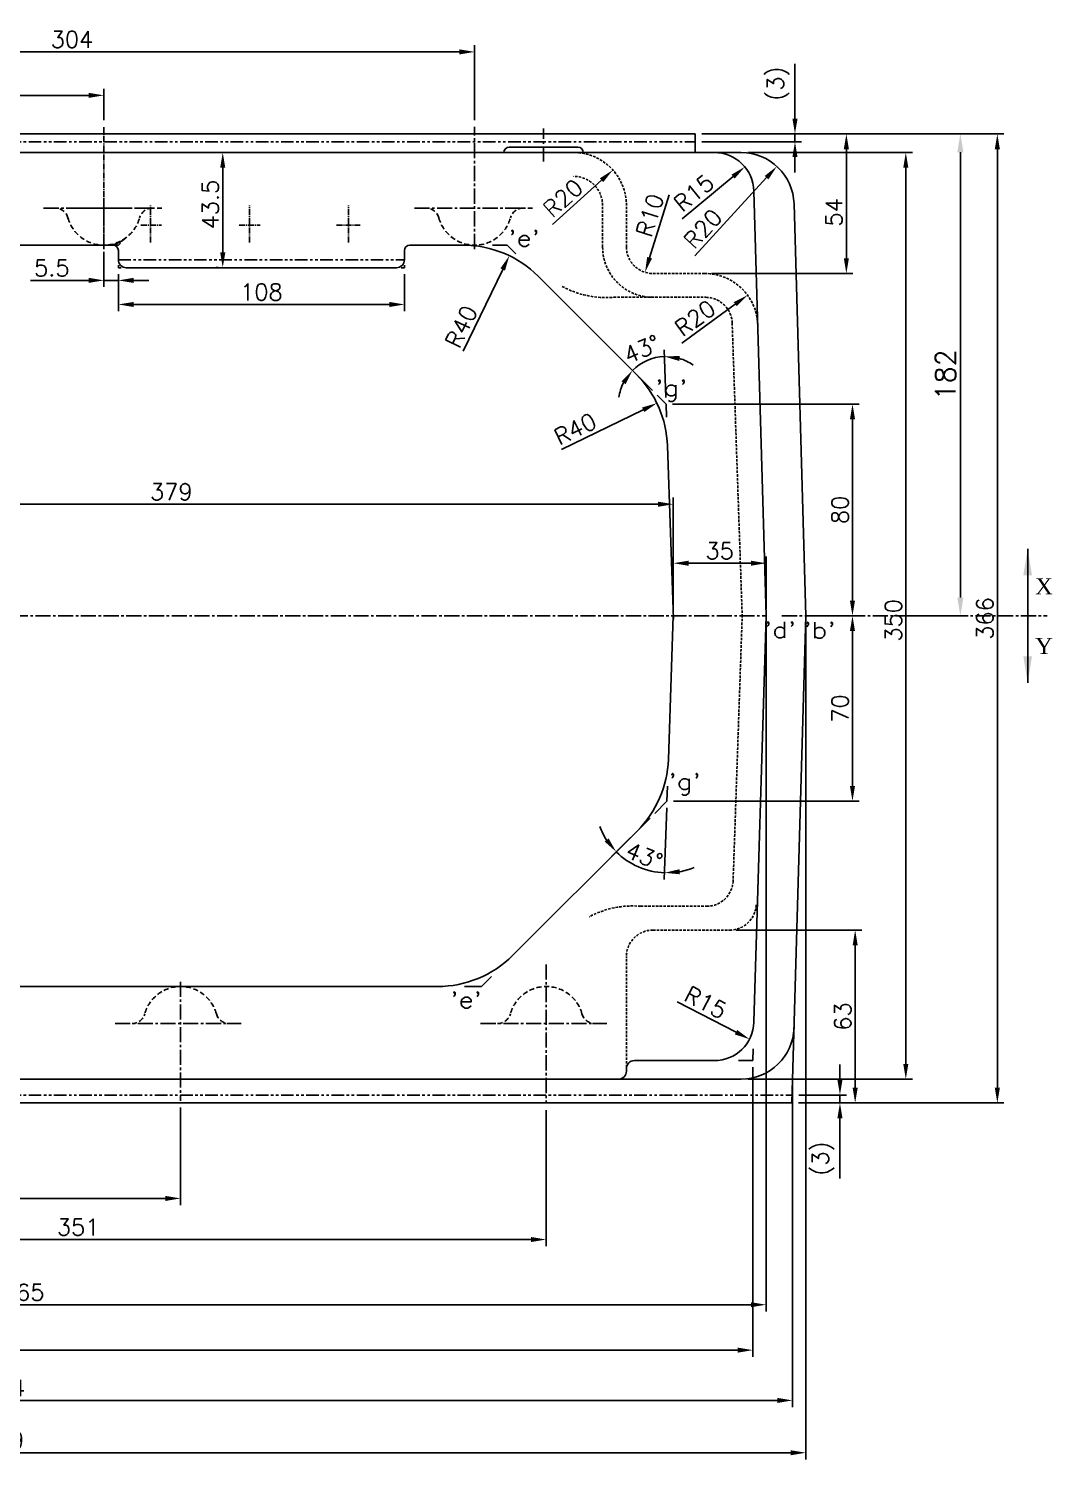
# Model space of a CAD drawing. Header units: millimetres. Extents: x -4466 to 20635, y -2270 to 9154.
# Drawn here: x 19413 to 19799, y 8228 to 8768 of the extents above; entities that cross this region are included whole.
import ezdxf

# ---------------------------------------------------------------- set-up
doc = ezdxf.new("R2010")
doc.units = ezdxf.units.MM
doc.header["$LTSCALE"] = 0.3
doc.header["$PDSIZE"] = -50
for name, pattern in [('CENTER2', [28.575, 19.05, -3.175, 3.175, -3.175]), ('HIDDEN', [9.525, 6.35, -3.175]), ('HIDDEN2', [4.7625, 3.175, -1.5875]), ('PHANTOM2', [31.75, 15.875, -3.175, 3.175, -3.175, 3.175, -3.175])]:
    doc.linetypes.add(name, pattern=pattern)
doc.layers.add('AM_5', color=3, linetype='Continuous', lineweight=25)
for name, color, linetype in [('center', 1, 'CENTER2'), ('CHAIN ...', 8, 'PHANTOM2'), ('h', 4, 'HIDDEN'), ('hidden', 4, 'HIDDEN2'), ('ht', 6, 'Continuous')]:
    doc.layers.add(name, color=color, linetype=linetype)
doc.styles.add('ROMANTIC', font='romantic.ttf')
doc.styles.add('rs', font='romans.shx')
doc.styles.get("Standard").update_dxf_attribs({"font": 'romans.shx'})
doc.dimstyles.new('ISO-25', dxfattribs={"dimscale": 2.5, "dimtxt": 2.5, "dimasz": 2.5, "dimexe": 0.7, "dimexo": 0.625, "dimtad": 1, "dimdec": 3, "dimlfac": -1, "dimzin": 9, "dimdsep": 46, "dimtxsty": 'Standard', "dimcen": 2.5, "dimclrd": 1, "dimclre": 1, "dimclrt": 7, "dimazin": 0, "dimtfac": 0.65, "dimtdec": 3, "dimtmove": 0, "dimatfit": 3, "dimfxl": 0.7, "dimtolj": 1, "dimarcsym": 0})
doc.dimstyles.new('sarab', dxfattribs={"dimscale": 3, "dimtxt": 2.5, "dimasz": 2.3, "dimexe": 1, "dimexo": 1, "dimtad": 1, "dimdec": 3, "dimdsep": 46, "dimtxsty": 'rs', "dimcen": 0, "dimclrd": 1, "dimclre": 1, "dimclrt": 7, "dimadec": 3, "dimazin": 2, "dimtfac": 1, "dimtdec": 3, "dimtmove": 0, "dimatfit": 3, "dimfxl": 1, "dimarcsym": 0})
doc.dimstyles.new('sarab$0', dxfattribs={"dimscale": 3, "dimtxt": 2.5, "dimasz": 2.3, "dimexe": 1, "dimexo": 1, "dimtad": 1, "dimdec": 3, "dimdsep": 46, "dimtxsty": 'rs', "dimcen": 0, "dimclrd": 1, "dimclre": 1, "dimclrt": 7, "dimadec": 3, "dimazin": 2, "dimtfac": 1, "dimtdec": 3, "dimtmove": 0, "dimatfit": 3, "dimfxl": 1, "dimarcsym": 0})

# ---------------------------------------------------------------- blocks, each defined once
blk = doc.blocks.new('*D837')
at = {"color": 1, "lineweight": -2, "transparency": 16777216}
for p, q in [((19686.03, 8375.62), (19686.03, 8266.27)), ((19097.03, 8312.62), (19097.03, 8266.27)), ((19102.78, 8268.77), (19680.28, 8268.77))]:
    blk.add_line(p, q, dxfattribs=at)
at = {"color": 1, "transparency": 16777216}
for points in [[(19102.78, 8269.73), (19102.78, 8267.81), (19097.03, 8268.77)], [(19680.28, 8269.73), (19680.28, 8267.81), (19686.03, 8268.77)]]:
    blk.add_solid(points, dxfattribs=at)
at = {"layer": 'Defpoints', "color": 0, "transparency": 16777216}
for p in [(19686.03, 8378.12), (19097.03, 8315.12), (19686.03, 8268.77)]:
    blk.add_point(p, dxfattribs=at)
at = {"color": 7, "transparency": 16777216, "insert": (19394.75, 8273.46), "char_height": 6.25, "attachment_point": 5, "style": 'rs'}
blk.add_mtext('589', dxfattribs=at)
blk = doc.blocks.new('*D757')
at = {"color": 1, "lineweight": -2, "transparency": 16777216}
for p, q in [((19701.03, 8368.62), (19701.03, 8247.28)), ((19097.03, 8312.62), (19097.03, 8247.28)), ((19695.28, 8249.78), (19102.78, 8249.78))]:
    blk.add_line(p, q, dxfattribs=at)
at = {"color": 1, "transparency": 16777216}
for points in [[(19102.78, 8250.74), (19102.78, 8248.82), (19097.03, 8249.78)], [(19695.28, 8250.74), (19695.28, 8248.82), (19701.03, 8249.78)]]:
    blk.add_solid(points, dxfattribs=at)
at = {"layer": 'Defpoints', "color": 0, "transparency": 16777216}
for p in [(19701.03, 8371.12), (19097.03, 8315.12), (19097.03, 8249.78)]:
    blk.add_point(p, dxfattribs=at)
at = {"color": 7, "transparency": 16777216, "insert": (19403.41, 8254.47), "char_height": 6.25, "attachment_point": 5, "style": 'rs'}
blk.add_mtext('604', dxfattribs=at)
blk = doc.blocks.new('*D838')
at = {"color": 1, "lineweight": -2, "transparency": 16777216}
for p, q in [((19706.03, 8543.62), (19706.03, 8227.51)), ((19097.03, 8312.62), (19097.03, 8227.51)), ((19700.28, 8230.01), (19102.78, 8230.01))]:
    blk.add_line(p, q, dxfattribs=at)
at = {"color": 1, "transparency": 16777216}
for points in [[(19102.78, 8230.96), (19102.78, 8229.05), (19097.03, 8230.01)], [(19700.28, 8230.96), (19700.28, 8229.05), (19706.03, 8230.01)]]:
    blk.add_solid(points, dxfattribs=at)
at = {"layer": 'Defpoints', "color": 0, "transparency": 16777216}
for p in [(19706.03, 8546.12), (19097.03, 8315.12), (19097.03, 8230.01)]:
    blk.add_point(p, dxfattribs=at)
at = {"color": 7, "transparency": 16777216, "insert": (19403.02, 8234.69), "char_height": 6.25, "attachment_point": 5, "style": 'rs'}
blk.add_mtext('609', dxfattribs=at)
blk = doc.blocks.new('*D843')
at = {"color": 1, "lineweight": -2, "transparency": 16777216}
for p, q in [((19656.01, 8548.62), (19656.01, 8568.49)), ((19661.76, 8565.99), (19685.28, 8565.99)), ((19691.03, 8548.62), (19691.03, 8568.49))]:
    blk.add_line(p, q, dxfattribs=at)
at = {"color": 1, "transparency": 16777216}
for points in [[(19661.76, 8566.95), (19661.76, 8565.03), (19656.01, 8565.99)], [(19685.28, 8566.95), (19685.28, 8565.03), (19691.03, 8565.99)]]:
    blk.add_solid(points, dxfattribs=at)
at = {"layer": 'Defpoints', "color": 0, "transparency": 16777216}
for p in [(19691.03, 8565.99), (19656.01, 8546.12), (19691.03, 8546.12)]:
    blk.add_point(p, dxfattribs=at)
at = {"color": 7, "transparency": 16777216, "insert": (19673.52, 8570.68), "char_height": 6.25, "attachment_point": 5, "style": 'rs'}
blk.add_mtext('35', dxfattribs=at)
blk = doc.blocks.new('*D850')
at = {"color": 1, "lineweight": -2, "transparency": 16777216}
for p, q in [((19126.03, 8543.62), (19126.03, 8283.42)), ((19691.03, 8543.62), (19691.03, 8283.42)), ((19131.78, 8285.92), (19685.28, 8285.92))]:
    blk.add_line(p, q, dxfattribs=at)
at = {"color": 1, "transparency": 16777216}
for points in [[(19131.78, 8286.87), (19131.78, 8284.96), (19126.03, 8285.92)], [(19685.28, 8286.87), (19685.28, 8284.96), (19691.03, 8285.92)]]:
    blk.add_solid(points, dxfattribs=at)
at = {"layer": 'Defpoints', "color": 0, "transparency": 16777216}
for p in [(19126.03, 8546.12), (19691.03, 8546.12), (19691.03, 8285.92)]:
    blk.add_point(p, dxfattribs=at)
at = {"color": 7, "transparency": 16777216, "insert": (19410.61, 8290.6), "char_height": 6.25, "attachment_point": 5, "style": 'rs'}
blk.add_mtext('565', dxfattribs=at)
blk = doc.blocks.new('*D758')
at = {"color": 1, "lineweight": -2, "transparency": 16777216}
for p, q in [((19441.03, 8683.62), (19441.03, 8670.32)), ((19446.53, 8674.01), (19446.53, 8670.32)), ((19435.28, 8672.82), (19413.31, 8672.82)), ((19446.53, 8672.82), (19441.03, 8672.82)), ((19452.28, 8672.82), (19458.03, 8672.82))]:
    blk.add_line(p, q, dxfattribs=at)
at = {"color": 1, "transparency": 16777216}
for points in [[(19435.28, 8673.78), (19435.28, 8671.86), (19441.03, 8672.82)], [(19452.28, 8673.78), (19452.28, 8671.86), (19446.53, 8672.82)]]:
    blk.add_solid(points, dxfattribs=at)
at = {"layer": 'Defpoints', "color": 0, "transparency": 16777216}
for p in [(19441.03, 8686.12), (19446.53, 8676.51), (19446.53, 8672.82)]:
    blk.add_point(p, dxfattribs=at)
at = {"color": 7, "transparency": 16777216, "insert": (19421.42, 8677.51), "char_height": 6.25, "attachment_point": 5, "style": 'rs'}
blk.add_mtext('5.5', dxfattribs=at)
blk = doc.blocks.new('*D759')
at = {"color": 1, "lineweight": -2, "transparency": 16777216}
for p, q in [((19446.53, 8675.12), (19446.53, 8661.22)), ((19554.53, 8675.12), (19554.53, 8661.22)), ((19548.78, 8663.72), (19452.28, 8663.72))]:
    blk.add_line(p, q, dxfattribs=at)
at = {"color": 1, "transparency": 16777216}
for points in [[(19452.28, 8664.67), (19452.28, 8662.76), (19446.53, 8663.72)], [(19548.78, 8664.67), (19548.78, 8662.76), (19554.53, 8663.72)]]:
    blk.add_solid(points, dxfattribs=at)
at = {"layer": 'Defpoints', "color": 0, "transparency": 16777216}
for p in [(19446.53, 8677.62), (19554.53, 8677.62), (19446.53, 8663.72)]:
    blk.add_point(p, dxfattribs=at)
at = {"color": 7, "transparency": 16777216, "insert": (19500.53, 8668.4), "char_height": 6.25, "attachment_point": 5, "style": 'rs'}
blk.add_mtext('108', dxfattribs=at)
blk = doc.blocks.new('*D851')
at = {"color": 1, "lineweight": -2, "transparency": 16777216}
for p, q in [((19655.76, 8626.12), (19726.15, 8626.12)), ((19723.65, 8620.37), (19723.65, 8551.87)), ((19708.53, 8546.12), (19726.15, 8546.12))]:
    blk.add_line(p, q, dxfattribs=at)
at = {"color": 1, "transparency": 16777216}
for points in [[(19722.69, 8620.37), (19724.61, 8620.37), (19723.65, 8626.12)], [(19722.69, 8551.87), (19724.61, 8551.87), (19723.65, 8546.12)]]:
    blk.add_solid(points, dxfattribs=at)
at = {"layer": 'Defpoints', "color": 0, "transparency": 16777216}
for p in [(19653.26, 8626.12), (19706.03, 8546.12), (19723.65, 8546.12)]:
    blk.add_point(p, dxfattribs=at)
at = {"color": 7, "transparency": 16777216, "insert": (19718.96, 8586.12), "char_height": 6.25, "attachment_point": 5, "rotation": 90, "style": 'rs'}
blk.add_mtext('80', dxfattribs=at)
blk = doc.blocks.new('*D852')
at = {"color": 1, "lineweight": -2, "transparency": 16777216}
for p, q in [((19723.65, 8540.37), (19723.65, 8481.87)), ((19656.11, 8476.12), (19726.15, 8476.12))]:
    blk.add_line(p, q, dxfattribs=at)
at = {"color": 1, "transparency": 16777216}
for points in [[(19722.69, 8540.37), (19724.61, 8540.37), (19723.65, 8546.12)], [(19722.69, 8481.87), (19724.61, 8481.87), (19723.65, 8476.12)]]:
    blk.add_solid(points, dxfattribs=at)
at = {"layer": 'Defpoints', "color": 0, "transparency": 16777216}
for p in [(19723.65, 8546.12), (19653.61, 8476.12), (19723.65, 8476.12)]:
    blk.add_point(p, dxfattribs=at)
at = {"color": 7, "transparency": 16777216, "insert": (19718.96, 8511.12), "char_height": 6.25, "attachment_point": 5, "rotation": 90, "style": 'rs'}
blk.add_mtext('70', dxfattribs=at)
blk = doc.blocks.new('*D853')
at = {"color": 1, "lineweight": -2, "transparency": 16777216}
for p, q in [((19653.18, 8628.61), (19652.56, 8646.56)), ((19648.21, 8631.17), (19638.8, 8640.58))]:
    blk.add_line(p, q, dxfattribs=at)
for start, end in [(91.9637, 135), (55.1048, 73.5342), (153.4294, 171.8588)]:
    blk.add_arc((19653.26, 8626.12), 17.95, start, end, dxfattribs=at)
at = {"color": 1, "transparency": 16777216}
for points in [[(19658.23, 8642.38), (19658.47, 8644.28), (19652.65, 8644.06)], [(19636.43, 8634.71), (19637.98, 8633.59), (19640.57, 8638.81)]]:
    blk.add_solid(points, dxfattribs=at)
at = {"layer": 'Defpoints', "color": 0, "transparency": 16777216}
for p in [(19648.22, 8643.35), (19649.97, 8629.4), (19653.26, 8626.12), (19653.26, 8626.12), (19653.43, 8621.21)]:
    blk.add_point(p, dxfattribs=at)
at = {"color": 7, "transparency": 16777216, "insert": (19644.16, 8646.85), "char_height": 6.25, "attachment_point": 5, "rotation": 23.6936, "style": 'rs'}
blk.add_mtext('43%%D', dxfattribs=at)
blk = doc.blocks.new('*D854')
at = {"color": 1, "lineweight": -2, "transparency": 16777216}
for p, q in [((19653.52, 8473.62), (19652.59, 8446.55)), ((19647.22, 8469.72), (19632.69, 8455.2))]:
    blk.add_line(p, q, dxfattribs=at)
for start, end in [(200.6236, 212.8118), (225, 268.0363), (280.2246, 292.4128)]:
    blk.add_arc((19653.61, 8476.12), 27.08, start, end, dxfattribs=at)
at = {"color": 1, "transparency": 16777216}
for points in [[(19631.59, 8462.04), (19630.1, 8460.84), (19634.46, 8456.97)], [(19658.48, 8448.51), (19658.34, 8450.42), (19652.68, 8449.05)]]:
    blk.add_solid(points, dxfattribs=at)
at = {"layer": 'Defpoints', "color": 0, "transparency": 16777216}
for p in [(19653.8, 8481.84), (19653.61, 8476.12), (19653.61, 8476.12), (19648.98, 8471.49), (19639.8, 8452.82)]:
    blk.add_point(p, dxfattribs=at)
at = {"color": 7, "transparency": 16777216, "insert": (19645.08, 8455.41), "char_height": 6.25, "attachment_point": 5, "rotation": 337.6342, "style": 'rs'}
blk.add_mtext('43%%D', dxfattribs=at)
blk = doc.blocks.new('*D855')
at = {"color": 1, "lineweight": -2, "transparency": 16777216}
for p, q in [((19684.09, 8721.12), (19746.28, 8721.12)), ((19743.78, 8715.37), (19743.78, 8376.87)), ((19684.09, 8371.12), (19746.28, 8371.12))]:
    blk.add_line(p, q, dxfattribs=at)
at = {"color": 1, "transparency": 16777216}
for points in [[(19742.82, 8715.37), (19744.74, 8715.37), (19743.78, 8721.12)], [(19742.82, 8376.87), (19744.74, 8376.87), (19743.78, 8371.12)]]:
    blk.add_solid(points, dxfattribs=at)
at = {"layer": 'Defpoints', "color": 0, "transparency": 16777216}
for p in [(19681.59, 8721.12), (19681.59, 8371.12), (19743.78, 8371.12)]:
    blk.add_point(p, dxfattribs=at)
at = {"color": 7, "transparency": 16777216, "insert": (19739.09, 8544.4), "char_height": 6.25, "attachment_point": 5, "rotation": 90, "style": 'rs'}
blk.add_mtext('350', dxfattribs=at)
blk = doc.blocks.new('*D856')
at = {"color": 1, "lineweight": -2, "transparency": 16777216}
for p, q in [((19666.78, 8728.12), (19780.83, 8728.12)), ((19778.33, 8367.87), (19778.33, 8722.37)), ((19703.27, 8362.12), (19780.83, 8362.12))]:
    blk.add_line(p, q, dxfattribs=at)
at = {"color": 1, "transparency": 16777216}
for points in [[(19777.37, 8722.37), (19779.29, 8722.37), (19778.33, 8728.12)], [(19777.37, 8367.87), (19779.29, 8367.87), (19778.33, 8362.12)]]:
    blk.add_solid(points, dxfattribs=at)
at = {"layer": 'Defpoints', "color": 0, "transparency": 16777216}
for p in [(19664.28, 8728.12), (19778.33, 8728.12), (19700.77, 8362.12)]:
    blk.add_point(p, dxfattribs=at)
at = {"color": 7, "transparency": 16777216, "insert": (19773.64, 8545.12), "char_height": 6.25, "attachment_point": 5, "rotation": 90, "style": 'rs'}
blk.add_mtext('366', dxfattribs=at)
blk = doc.blocks.new('*D857')
at = {"color": 1, "lineweight": -2, "transparency": 16777216}
for p, q in [((19701.94, 8733.87), (19701.94, 8754.65)), ((19666.78, 8728.12), (19704.44, 8728.12)), ((19701.94, 8725.12), (19701.94, 8728.12)), ((19666.78, 8725.12), (19704.44, 8725.12)), ((19701.94, 8719.37), (19701.94, 8713.62))]:
    blk.add_line(p, q, dxfattribs=at)
at = {"color": 1, "transparency": 16777216}
for points in [[(19700.98, 8733.87), (19702.9, 8733.87), (19701.94, 8728.12)], [(19700.98, 8719.37), (19702.9, 8719.37), (19701.94, 8725.12)]]:
    blk.add_solid(points, dxfattribs=at)
at = {"layer": 'Defpoints', "color": 0, "transparency": 16777216}
for p in [(19664.28, 8728.12), (19701.94, 8728.12), (19664.28, 8725.12)]:
    blk.add_point(p, dxfattribs=at)
at = {"color": 7, "transparency": 16777216, "insert": (19695.62, 8747.13), "char_height": 6.25, "attachment_point": 5, "rotation": 90, "style": 'rs'}
blk.add_mtext('(3)', dxfattribs=at)
blk = doc.blocks.new('*D858')
at = {"color": 1, "lineweight": -2, "transparency": 16777216}
for p, q in [((19718.91, 8370.87), (19718.91, 8376.62)), ((19703.27, 8362.12), (19721.41, 8362.12)), ((19703.43, 8365.12), (19721.41, 8365.12)), ((19718.91, 8365.12), (19718.91, 8362.12)), ((19718.91, 8356.37), (19718.91, 8333.62))]:
    blk.add_line(p, q, dxfattribs=at)
at = {"color": 1, "transparency": 16777216}
for points in [[(19717.95, 8370.87), (19719.87, 8370.87), (19718.91, 8365.12)], [(19717.95, 8356.37), (19719.87, 8356.37), (19718.91, 8362.12)]]:
    blk.add_solid(points, dxfattribs=at)
at = {"layer": 'Defpoints', "color": 0, "transparency": 16777216}
for p in [(19700.77, 8362.12), (19700.93, 8365.12), (19718.91, 8362.12)]:
    blk.add_point(p, dxfattribs=at)
at = {"color": 7, "transparency": 16777216, "insert": (19712.59, 8341.14), "char_height": 6.25, "attachment_point": 5, "rotation": 90, "style": 'rs'}
blk.add_mtext('(3)', dxfattribs=at)
blk = doc.blocks.new('*D859')
at = {"color": 1, "lineweight": -2, "transparency": 16777216}
blk.add_line((19613.83, 8608.98), (19644.64, 8623.93), dxfattribs=at)
at = {"color": 1, "transparency": 16777216}
blk.add_solid([(19644.22, 8624.8), (19645.06, 8623.07), (19649.81, 8626.44)], dxfattribs=at)
at = {"layer": 'Defpoints', "color": 0, "transparency": 16777216}
for p in [(19649.81, 8626.44), (19613.83, 8608.98)]:
    blk.add_point(p, dxfattribs=at)
at = {"color": 7, "transparency": 16777216, "insert": (19618.99, 8616.7), "char_height": 6.25, "attachment_point": 5, "rotation": 25.8823, "style": 'rs'}
blk.add_mtext('R40', dxfattribs=at)
blk = doc.blocks.new('*D760')
at = {"color": 1, "lineweight": -2, "transparency": 16777216}
blk.add_line((19576.69, 8646.12), (19591.62, 8676.94), dxfattribs=at)
at = {"color": 1, "transparency": 16777216}
blk.add_solid([(19590.76, 8677.36), (19592.48, 8676.52), (19594.13, 8682.12)], dxfattribs=at)
at = {"layer": 'Defpoints', "color": 0, "transparency": 16777216}
for p in [(19594.13, 8682.12), (19576.69, 8646.12)]:
    blk.add_point(p, dxfattribs=at)
at = {"color": 7, "transparency": 16777216, "insert": (19575.97, 8655.37), "char_height": 6.25, "attachment_point": 5, "rotation": 64.1616, "style": 'rs'}
blk.add_mtext('R40', dxfattribs=at)
blk = doc.blocks.new('*D761')
at = {"color": 1, "lineweight": -2, "transparency": 16777216}
for p, q in [((19488.28, 8721.12), (19483.44, 8721.12)), ((19485.94, 8715.37), (19485.94, 8683.37)), ((19484.26, 8677.62), (19483.44, 8677.62))]:
    blk.add_line(p, q, dxfattribs=at)
at = {"color": 1, "transparency": 16777216}
for points in [[(19484.98, 8715.37), (19486.9, 8715.37), (19485.94, 8721.12)], [(19484.98, 8683.37), (19486.9, 8683.37), (19485.94, 8677.62)]]:
    blk.add_solid(points, dxfattribs=at)
at = {"layer": 'Defpoints', "color": 0, "transparency": 16777216}
for p in [(19490.78, 8721.12), (19485.94, 8677.62), (19486.76, 8677.62)]:
    blk.add_point(p, dxfattribs=at)
at = {"color": 7, "transparency": 16777216, "insert": (19481.25, 8701.44), "char_height": 6.25, "attachment_point": 5, "rotation": 90, "style": 'rs'}
blk.add_mtext('43.5', dxfattribs=at)
blk = doc.blocks.new('*D970')
at = {"color": 1, "lineweight": -2, "transparency": 16777216}
for p, q in [((19470.03, 8360.44), (19470.03, 8323.57)), ((19257.03, 8337), (19257.03, 8323.57)), ((19262.78, 8326.07), (19464.28, 8326.07))]:
    blk.add_line(p, q, dxfattribs=at)
at = {"color": 1, "transparency": 16777216}
for points in [[(19262.78, 8327.03), (19262.78, 8325.11), (19257.03, 8326.07)], [(19464.28, 8327.03), (19464.28, 8325.11), (19470.03, 8326.07)]]:
    blk.add_solid(points, dxfattribs=at)
at = {"layer": 'Defpoints', "color": 0, "transparency": 16777216}
for p in [(19470.03, 8362.94), (19257.03, 8339.5), (19470.03, 8326.07)]:
    blk.add_point(p, dxfattribs=at)
at = {"color": 7, "transparency": 16777216, "insert": (19362.03, 8330.76), "char_height": 6.25, "attachment_point": 5, "style": 'rs'}
blk.add_mtext('213', dxfattribs=at)
blk = doc.blocks.new('*D971')
at = {"color": 1, "lineweight": -2, "transparency": 16777216}
for p, q in [((19608.03, 8359.42), (19608.03, 8308.04)), ((19257.03, 8324.67), (19257.03, 8308.04)), ((19262.78, 8310.54), (19602.28, 8310.54))]:
    blk.add_line(p, q, dxfattribs=at)
at = {"color": 1, "transparency": 16777216}
for points in [[(19262.78, 8311.5), (19262.78, 8309.59), (19257.03, 8310.54)], [(19602.28, 8311.5), (19602.28, 8309.59), (19608.03, 8310.54)]]:
    blk.add_solid(points, dxfattribs=at)
at = {"layer": 'Defpoints', "color": 0, "transparency": 16777216}
for p in [(19608.03, 8361.92), (19257.03, 8327.17), (19608.03, 8310.54)]:
    blk.add_point(p, dxfattribs=at)
at = {"color": 7, "transparency": 16777216, "insert": (19431.37, 8315.23), "char_height": 6.25, "attachment_point": 5, "style": 'rs'}
blk.add_mtext('351', dxfattribs=at)
blk = doc.blocks.new('*D972')
at = {"color": 1, "lineweight": -2, "transparency": 16777216}
for p, q in [((19277.03, 8738.73), (19277.03, 8745.2)), ((19441.03, 8733.3), (19441.03, 8745.2)), ((19282.78, 8742.7), (19435.28, 8742.7))]:
    blk.add_line(p, q, dxfattribs=at)
at = {"color": 1, "transparency": 16777216}
for points in [[(19282.78, 8743.65), (19282.78, 8741.74), (19277.03, 8742.7)], [(19435.28, 8743.65), (19435.28, 8741.74), (19441.03, 8742.7)]]:
    blk.add_solid(points, dxfattribs=at)
at = {"layer": 'Defpoints', "color": 0, "transparency": 16777216}
for p in [(19441.03, 8742.7), (19277.03, 8736.23), (19441.03, 8730.8)]:
    blk.add_point(p, dxfattribs=at)
at = {"color": 7, "transparency": 16777216, "insert": (19359.03, 8747.38), "char_height": 6.25, "attachment_point": 5, "style": 'rs'}
blk.add_mtext('164', dxfattribs=at)
blk = doc.blocks.new('*D973')
at = {"color": 1, "lineweight": -2, "transparency": 16777216}
for p, q in [((19277.03, 8738.73), (19277.03, 8761.62)), ((19581.03, 8733.35), (19581.03, 8761.62)), ((19282.78, 8759.12), (19575.28, 8759.12))]:
    blk.add_line(p, q, dxfattribs=at)
at = {"color": 1, "transparency": 16777216}
for points in [[(19282.78, 8760.08), (19282.78, 8758.16), (19277.03, 8759.12)], [(19575.28, 8760.08), (19575.28, 8758.16), (19581.03, 8759.12)]]:
    blk.add_solid(points, dxfattribs=at)
at = {"layer": 'Defpoints', "color": 0, "transparency": 16777216}
for p in [(19581.03, 8759.12), (19277.03, 8736.23), (19581.03, 8730.85)]:
    blk.add_point(p, dxfattribs=at)
at = {"color": 7, "transparency": 16777216, "insert": (19429.03, 8763.81), "char_height": 6.25, "attachment_point": 5, "style": 'rs'}
blk.add_mtext('304', dxfattribs=at)
blk = doc.blocks.new('*D978')
at = {"color": 1, "lineweight": -2, "transparency": 16777216}
blk.add_line((19610.37, 8693.96), (19628.92, 8710.65), dxfattribs=at)
at = {"color": 1, "transparency": 16777216}
blk.add_solid([(19628.28, 8711.36), (19629.56, 8709.93), (19633.19, 8714.49)], dxfattribs=at)
at = {"layer": 'Defpoints', "color": 0, "transparency": 16777216}
for p in [(19633.19, 8714.49), (19618.33, 8701.12)]:
    blk.add_point(p, dxfattribs=at)
at = {"color": 7, "transparency": 16777216, "insert": (19614.37, 8703.87), "char_height": 6.25, "attachment_point": 5, "rotation": 41.9791, "style": 'rs'}
blk.add_mtext('R20', dxfattribs=at)
blk = doc.blocks.new('*D979')
at = {"color": 1, "lineweight": -2, "transparency": 16777216}
blk.add_line((19654.51, 8705.17), (19647.06, 8681.36), dxfattribs=at)
at = {"color": 1, "transparency": 16777216}
blk.add_solid([(19646.14, 8681.65), (19647.97, 8681.07), (19645.34, 8675.87)], dxfattribs=at)
at = {"layer": 'Defpoints', "color": 0, "transparency": 16777216}
for p in [(19648.33, 8685.42), (19645.34, 8675.87)]:
    blk.add_point(p, dxfattribs=at)
at = {"color": 7, "transparency": 16777216, "insert": (19647.17, 8697.41), "char_height": 6.25, "attachment_point": 5, "rotation": 72.6295, "style": 'rs'}
blk.add_mtext('R10', dxfattribs=at)
blk = doc.blocks.new('*D980')
at = {"color": 1, "lineweight": -2, "transparency": 16777216}
blk.add_line((19659.35, 8696.11), (19678.58, 8712.01), dxfattribs=at)
at = {"color": 1, "transparency": 16777216}
blk.add_solid([(19677.97, 8712.75), (19679.19, 8711.27), (19683.01, 8715.68)], dxfattribs=at)
at = {"layer": 'Defpoints', "color": 0, "transparency": 16777216}
for p in [(19683.01, 8715.68), (19671.45, 8706.12)]:
    blk.add_point(p, dxfattribs=at)
at = {"color": 7, "transparency": 16777216, "insert": (19663.76, 8705.84), "char_height": 6.25, "attachment_point": 5, "rotation": 39.5926, "style": 'rs'}
blk.add_mtext('R15', dxfattribs=at)
blk = doc.blocks.new('*D981')
at = {"color": 1, "lineweight": -2, "transparency": 16777216}
blk.add_line((19659.26, 8649.1), (19679.4, 8663.83), dxfattribs=at)
at = {"color": 1, "transparency": 16777216}
blk.add_solid([(19678.83, 8664.6), (19679.96, 8663.06), (19684.04, 8667.22)], dxfattribs=at)
at = {"layer": 'Defpoints', "color": 0, "transparency": 16777216}
for p in [(19684.04, 8667.22), (19667.9, 8655.42)]:
    blk.add_point(p, dxfattribs=at)
at = {"color": 7, "transparency": 16777216, "insert": (19664.24, 8658.55), "char_height": 6.25, "attachment_point": 5, "rotation": 36.1851, "style": 'rs'}
blk.add_mtext('R20', dxfattribs=at)
blk = doc.blocks.new('*D816')
at = {"color": 1, "lineweight": -2, "transparency": 16777216}
blk.add_line((19657.53, 8400.33), (19679.68, 8388.86), dxfattribs=at)
at = {"color": 1, "transparency": 16777216}
blk.add_solid([(19680.12, 8389.71), (19679.24, 8388.01), (19684.79, 8386.22)], dxfattribs=at)
at = {"layer": 'Defpoints', "color": 0, "transparency": 16777216}
for p in [(19671.47, 8393.12), (19684.79, 8386.22)]:
    blk.add_point(p, dxfattribs=at)
at = {"color": 7, "transparency": 16777216, "insert": (19668.21, 8400.08), "char_height": 6.25, "attachment_point": 5, "rotation": 332.6307, "style": 'rs'}
blk.add_mtext('R15', dxfattribs=at)
blk = doc.blocks.new('*D982')
at = {"color": 1, "lineweight": -2, "transparency": 16777216}
for p, q in [((19666.78, 8728.12), (19723.84, 8728.12)), ((19721.34, 8681.17), (19721.34, 8722.37)), ((19670.4, 8675.42), (19723.84, 8675.42))]:
    blk.add_line(p, q, dxfattribs=at)
at = {"color": 1, "transparency": 16777216}
for points in [[(19720.38, 8722.37), (19722.3, 8722.37), (19721.34, 8728.12)], [(19720.38, 8681.17), (19722.3, 8681.17), (19721.34, 8675.42)]]:
    blk.add_solid(points, dxfattribs=at)
at = {"layer": 'Defpoints', "color": 0, "transparency": 16777216}
for p in [(19664.28, 8728.12), (19721.34, 8728.12), (19667.9, 8675.42)]:
    blk.add_point(p, dxfattribs=at)
at = {"color": 7, "transparency": 16777216, "insert": (19716.65, 8698.48), "char_height": 6.25, "attachment_point": 5, "rotation": 90, "style": 'rs'}
blk.add_mtext('54', dxfattribs=at)
blk = doc.blocks.new('*D983')
at = {"color": 1, "lineweight": -2, "transparency": 16777216}
for p, q in [((19679.79, 8427.42), (19727.16, 8427.42)), ((19724.66, 8367.87), (19724.66, 8421.67)), ((19703.27, 8362.12), (19727.16, 8362.12))]:
    blk.add_line(p, q, dxfattribs=at)
at = {"color": 1, "transparency": 16777216}
for points in [[(19723.71, 8421.67), (19725.62, 8421.67), (19724.66, 8427.42)], [(19723.71, 8367.87), (19725.62, 8367.87), (19724.66, 8362.12)]]:
    blk.add_solid(points, dxfattribs=at)
at = {"layer": 'Defpoints', "color": 0, "transparency": 16777216}
for p in [(19677.29, 8427.42), (19724.66, 8427.42), (19700.77, 8362.12)]:
    blk.add_point(p, dxfattribs=at)
at = {"color": 7, "transparency": 16777216, "insert": (19719.98, 8394.77), "char_height": 6.25, "attachment_point": 5, "rotation": 90, "style": 'rs'}
blk.add_mtext('63', dxfattribs=at)
blk = doc.blocks.new('*D817')
at = {"color": 1, "lineweight": -2, "transparency": 16777216}
blk.add_line((19664.15, 8682.08), (19691.22, 8711.62), dxfattribs=at)
at = {"color": 1, "transparency": 16777216}
blk.add_solid([(19690.51, 8712.27), (19691.92, 8710.97), (19695.1, 8715.86)], dxfattribs=at)
at = {"layer": 'Defpoints', "color": 0, "transparency": 16777216}
for p in [(19695.1, 8715.86), (19681.59, 8701.12)]:
    blk.add_point(p, dxfattribs=at)
at = {"color": 7, "transparency": 16777216, "insert": (19667.17, 8692.32), "char_height": 6.25, "attachment_point": 5, "rotation": 47.5021, "style": 'rs'}
blk.add_mtext('R20', dxfattribs=at)
blk = doc.blocks.new('*D988')
at = {"layer": 'Defpoints', "color": 0, "transparency": 16777216}
for p in [(19656.01, 8588.27), (19277.03, 8546.12), (19656.01, 8546.12)]:
    blk.add_point(p, dxfattribs=at)
at = {"layer": 'ht', "color": 1, "lineweight": -2, "transparency": 16777216}
for p, q in [((19277.03, 8548.62), (19277.03, 8590.77)), ((19282.78, 8588.27), (19650.26, 8588.27)), ((19656.01, 8548.62), (19656.01, 8590.77))]:
    blk.add_line(p, q, dxfattribs=at)
at = {"layer": 'ht', "color": 1, "transparency": 16777216}
for points in [[(19282.78, 8589.22), (19282.78, 8587.31), (19277.03, 8588.27)], [(19650.26, 8589.22), (19650.26, 8587.31), (19656.01, 8588.27)]]:
    blk.add_solid(points, dxfattribs=at)
at = {"layer": 'ht', "color": 7, "transparency": 16777216, "insert": (19466.52, 8592.95), "char_height": 6.25, "attachment_point": 5, "style": 'rs'}
blk.add_mtext('379', dxfattribs=at)
blk = doc.blocks.new('_DatumFilled')
at = {"color": 0, "linetype": 'ByBlock'}
blk.add_solid([(0, 0.577), (-1, 0), (0, -0.577)], dxfattribs=at)
blk = doc.blocks.new('*D830')
at = {"layer": 'AM_5', "color": 1, "lineweight": -2, "transparency": 16777216}
for p, q in [((19667.28, 8728.12), (19767.37, 8728.12)), ((19764.37, 8553.02), (19764.37, 8721.22)), ((19746.78, 8546.12), (19767.37, 8546.12))]:
    blk.add_line(p, q, dxfattribs=at)
at = {"layer": 'AM_5', "color": 1, "transparency": 16777216}
for points in [[(19763.22, 8721.22), (19765.52, 8721.22), (19764.37, 8728.12)], [(19763.22, 8553.02), (19765.52, 8553.02), (19764.37, 8546.12)]]:
    blk.add_solid(points, dxfattribs=at)
at = {"layer": 'Defpoints', "color": 0, "transparency": 16777216}
for p in [(19664.28, 8728.12), (19764.37, 8728.12), (19743.78, 8546.12)]:
    blk.add_point(p, dxfattribs=at)
at = {"layer": 'AM_5', "color": 7, "transparency": 16777216, "insert": (19758.75, 8637.12), "char_height": 7.5, "attachment_point": 5, "rotation": 90, "style": 'rs'}
blk.add_mtext('182', dxfattribs=at)

msp = doc.modelspace()

# ---------------------------------------------------------------- linework, layer by layer
for p, q in [((19195.09522, 8728.11546), (19664.27622, 8728.11546)), ((19664.27622, 8721.11546), (19664.27622, 8728.11546)), ((19594.02622, 8723.11546), (19620.02622, 8723.11546)), ((19171.84336, 8721.11546), (19681.58949, 8721.11546)), ((19691.02622, 8546.11546), (19686.44255, 8706.54386)), ((19701.58133, 8701.68666), (19706.02622, 8546.11546)), ((19194.1956, 8686.11546), (19444.52622, 8686.11546)), ((19445.40656, 8686.11546), (19446.52622, 8686.11546)), ((19447.32448, 8686.91372), (19446.52622, 8686.11546)), ((19556.52622, 8686.11546), (19576.69426, 8686.11546)), ((19558.84021, 8686.11546), (19556.52622, 8686.11546)), ((19587.80858, 8686.11546), (19593.2628, 8686.11546)), ((19596.56627, 8682.81199), (19593.2628, 8686.11546)), ((19446.52622, 8684.11546), (19446.52622, 8680.61546)), ((19554.52622, 8684.11546), (19554.52622, 8680.61546)), ((19449.52622, 8677.61546), (19551.52622, 8677.61546)), ((19642.11096, 8637.2673), (19604.97853, 8674.39973)), ((19653.2628, 8626.11546), (19649.97393, 8629.40433)), ((19653.43103, 8621.2087), (19653.2628, 8626.11546)), ((19656.04677, 8544.91617), (19653.8032, 8610.35365)), ((19656.00566, 8546.11546), (19654.14606, 8491.87728)), ((19691.02622, 8546.11546), (19686.46186, 8392.75286)), ((19700.76908, 8362.11546), (19706.02622, 8546.11546)), ((19653.80186, 8481.83814), (19653.60566, 8476.11546)), ((19653.60566, 8476.11546), (19648.98285, 8471.49266)), ((19642.45382, 8464.96363), (19595.32138, 8417.83119)), ((19587.41102, 8409.92083), (19583.60566, 8406.11546)), ((19194.1956, 8406.11546), (19567.03711, 8406.11546)), ((19577.15208, 8406.11546), (19583.60566, 8406.11546)), ((19686.15824, 8382.55118), (19686.02622, 8378.11546)), ((19641.32622, 8378.11546), (19671.44571, 8378.11546)), ((19680.65065, 8378.11546), (19686.02622, 8378.11546)), ((19171.84336, 8371.11546), (19681.58949, 8371.11546)), ((19190.75462, 8362.11546), (19700.76908, 8362.11546))]:
    msp.add_line(p, q)
for centre, radius, start, end in [((19594.02622, 8721.11546), 2, 90, 180), ((19620.02622, 8721.11546), 2, 0, 90), ((19671.44867, 8706.11546), 15, 1.636577, 90), ((19681.58949, 8701.11546), 20, 1.636577, 90), ((19442.38409, 8696.11546), 10, 270, 315), ((19444.52622, 8684.11546), 2, 0, 90), ((19556.52622, 8684.11546), 2, 90, 180), ((19576.69426, 8646.11546), 40, 45, 90), ((19449.52622, 8680.61546), 3, 180, 270), ((19551.52622, 8680.61546), 3, 270, 0), ((19613.82669, 8608.98303), 40, 1.9636575, 45), ((19614.16955, 8493.2479), 40, 315, 358.0363425), ((19567.03711, 8446.11546), 40, 270, 315), ((19671.46601, 8393.11546), 15, 270, 358.2952717), ((19681.58949, 8391.11546), 20, 270, 358.363423), ((19641.32622, 8375.11546), 3, 90, 180), ((19635.32622, 8374.11546), 3, 270, 0)]:
    msp.add_arc(centre, radius, start, end)
at = {"layer": 'center', "ltscale": 0.4}
for p, q in [((19441.02622, 8690.66727), (19441.02622, 8730.79869)), ((19458.62622, 8687.11546), (19458.62622, 8701.11546)), ((19496.02622, 8687.11546), (19496.02622, 8701.11546)), ((19533.42622, 8687.11546), (19533.42622, 8701.11546)), ((19455.02402, 8693.61546), (19462.869, 8693.61546)), ((19492.09529, 8693.61546), (19500.06318, 8693.61546)), ((19528.84401, 8693.61546), (19537.75684, 8693.61546)), ((19446.52622, 8678.61546), (19446.52622, 8677.61546)), ((19446.52622, 8677.61546), (19447.60712, 8677.61546))]:
    msp.add_line(p, q, dxfattribs=at)
at = {"layer": 'center'}
for p, q in [((19581.02622, 8684.62502), (19581.02622, 8730.84636)), ((19607.02622, 8717.6658), (19607.02622, 8730.15073)), ((19441.02622, 8684.62502), (19441.02622, 8703.50328)), ((19418.29395, 8700.11546), (19462.8883, 8700.11546)), ((19430.8692, 8700.11546), (19451.74604, 8700.11546)), ((19558.29395, 8700.11546), (19602.8883, 8700.11546)), ((19553.32056, 8677.61546), (19554.52622, 8677.61546)), ((19554.52622, 8678.61546), (19554.52622, 8677.61546)), ((19080.90758, 8546.11546), (19691.02622, 8546.11546)), ((19697.02622, 8546.11546), (19742.85921, 8546.11546)), ((19742.85921, 8546.11546), (19753.49363, 8546.11546)), ((19761.50161, 8546.11546), (19797.18298, 8546.11546)), ((19608.02622, 8414.44548), (19608.02622, 8361.92311)), ((19470.02622, 8407.90909), (19470.02622, 8362.93694)), ((19445.28051, 8392.11546), (19492.92263, 8392.11546)), ((19583.28051, 8392.11546), (19630.92263, 8392.11546))]:
    msp.add_line(p, q, dxfattribs=at)
at = {"layer": 'CHAIN ...'}
for p, q in [((19203.13052, 8725.11546), (19664.27622, 8725.11546)), ((19446.52622, 8680.61546), (19554.52622, 8680.61546)), ((19203.13052, 8365.11546), (19700.85479, 8365.11546))]:
    msp.add_line(p, q, dxfattribs=at)
at = {"layer": 'h'}
for centre, radius, start, end in [((19422.69592, 8695.11546), 5, 15.2575233, 90), ((19441.02622, 8700.11546), 14, 195.2575233, 344.7424767), ((19459.35652, 8695.11546), 5, 90, 164.7424767), ((19562.69592, 8695.11546), 5, 15.2575233, 90), ((19581.02622, 8700.11546), 14, 195.2575233, 344.7424767), ((19599.35652, 8695.11546), 5, 90, 164.7424767), ((19470.02622, 8392.11546), 14, 15.2575233, 164.7424767), ((19608.02622, 8392.11546), 14, 15.2575233, 164.7424767), ((19451.69592, 8397.11546), 5, 270, 344.7424767), ((19488.35652, 8397.11546), 5, 195.2575233, 270), ((19589.69592, 8397.11546), 5, 270, 344.7424767), ((19626.35652, 8397.11546), 5, 195.2575233, 270)]:
    msp.add_arc(centre, radius, start, end, dxfattribs=at)
at = {"layer": 'hidden'}
for p, q in [((19629.32622, 8685.41546), (19629.32622, 8701.11546)), ((19638.32622, 8685.41546), (19638.32622, 8701.11546)), ((19648.32622, 8675.41546), (19667.8952, 8675.41546)), ((19633.48642, 8666.41546), (19668.23334, 8666.41546)), ((19682.03151, 8545.80707), (19678.22747, 8656.75812)), ((19682.03151, 8546.42385), (19678.5909, 8446.07281)), ((19643.70313, 8436.41546), (19668.59677, 8436.41546)), ((19648.32622, 8427.41546), (19677.29349, 8427.41546)), ((19638.32622, 8374.11546), (19638.32622, 8417.41546))]:
    msp.add_line(p, q, dxfattribs=at)
for centre, radius, start, end in [((19618.32622, 8701.11546), 20, 0, 90), ((19618.32622, 8701.11546), 11, 0, 90), ((19648.32622, 8685.41546), 19, 180, 270), ((19648.32622, 8685.41546), 10, 180, 270), ((19667.8952, 8655.41546), 20, 1.636577, 90), ((19630.68425, 8700.97086), 34.66882, 241.3985013, 274.6360947), ((19668.23334, 8656.41546), 10, 1.9636575, 90), ((19668.59677, 8446.41546), 10, 270, 358.0363425), ((19640.68299, 8401.87844), 34.66882, 85.0024026, 118.239996), ((19677.29349, 8437.41546), 10, 270, 358.0363425), ((19648.32622, 8417.41546), 10, 90, 180)]:
    msp.add_arc(centre, radius, start, end, dxfattribs=at)

# ---------------------------------------------------------------- texts
at = {"width": 1.2}
for s, p in [("'e'", (19593.72304, 8685.66446)), ("'g'", (19649.1223, 8629.14834)), ("'d'", (19690.20143, 8537.78681)), ("'b'", (19705.10603, 8537.64885)), ("'g'", (19654.17349, 8480.46858)), ("'e'", (19571.84701, 8397.98892))]:
    msp.add_text(s, height=6.1, dxfattribs=at).set_placement(p)
at = {"style": 'ROMANTIC'}
for s, p in [('X', (19792.61096, 8554.20864)), ('Y', (19792.61096, 8531.69207))]:
    msp.add_text(s, height=6.1, dxfattribs=at).set_placement(p)

# ---------------------------------------------------------------- dimensions: what is measured, and where the dimension line sits
for base, p2, picture, middle in [((19581.02622, 8759.11806), (19581.02622, 8730.84636), '*D973', (19429.02622, 8763.80556)), ((19441.02622, 8742.69648), (19441.02622, 8730.79869), '*D972', (19359.02622, 8747.38398))]:
    dim = msp.add_linear_dim(base=base, p1=(19277.02622, 8736.23388), p2=p2, dimstyle='sarab', override={"dimscale": 2.5, "dimdec": 2, "dimadec": 2, "dimtdec": 2, "dimatfit": 0})
    dim.commit()
    dim.dimension.update_dxf_attribs({"geometry": picture, "text_midpoint": middle})
for base, p1, p2, text, override, picture, middle in [((19701.94022, 8728.11546), (19664.27622, 8725.11546), (19664.27622, 8728.11546), '(<>)', {"dimscale": 2.5, "dimdec": 2, "dimadec": 2, "dimtdec": 2, "dimatfit": 0}, '*D857', (19695.61581, 8747.13034)), ((19724.66444, 8427.41546), (19700.76908, 8362.11546), (19677.29349, 8427.41546), '63', {"dimscale": 2.5, "dimdec": 2, "dimadec": 2, "dimtdec": 2}, '*D983', (19719.97694, 8394.76546))]:
    dim = msp.add_linear_dim(base=base, p1=p1, p2=p2, angle=90, text=text, dimstyle='sarab', override=override)
    dim.commit()
    dim.dimension.update_dxf_attribs({"geometry": picture, "text_midpoint": middle})
for base, p1, p2, picture, middle in [((19778.33102, 8728.11546), (19700.76908, 8362.11546), (19664.27622, 8728.11546), '*D856', (19778.33102, 8545.11546)), ((19485.93816, 8677.61546), (19490.78056, 8721.11546), (19486.76475, 8677.61546), '*D761', (19485.93816, 8701.44123)), ((19743.77943, 8371.11546), (19681.58949, 8721.11546), (19681.58949, 8371.11546), '*D855', (19743.77943, 8544.39545)), ((19723.64701, 8476.11546), (19723.64701, 8546.11546), (19653.60566, 8476.11546), '*D852', (19723.64701, 8511.11546))]:
    dim = msp.add_linear_dim(base=base, p1=p1, p2=p2, angle=90, dimstyle='sarab', override={"dimscale": 2.5, "dimdec": 2, "dimadec": 2, "dimtdec": 2, "dimatfit": 0})
    dim.commit()
    dim.dimension.update_dxf_attribs({"geometry": picture, "text_midpoint": middle, "dimtype": 160})
for base, p1, p2, text, override, picture, middle in [((19721.33996, 8728.11546), (19667.8952, 8675.41546), (19664.27622, 8728.11546), '54', {"dimscale": 2.5, "dimdec": 2, "dimadec": 2, "dimtdec": 2}, '*D982', (19721.33996, 8698.48067)), ((19718.91172, 8362.11546), (19700.92622, 8365.11546), (19700.76908, 8362.11546), '(<>)', {"dimscale": 2.5, "dimdec": 2, "dimadec": 2, "dimtdec": 2, "dimatfit": 0}, '*D858', (19718.91172, 8341.1363))]:
    dim = msp.add_linear_dim(base=base, p1=p1, p2=p2, angle=90, text=text, dimstyle='sarab', override=override)
    dim.commit()
    dim.dimension.update_dxf_attribs({"geometry": picture, "text_midpoint": middle, "dimtype": 160})
for center, mpoint, override, picture, middle in [((19618.32622, 8701.11546), (19633.194, 8714.49265), {"dimscale": 2.5, "dimdec": 2, "dimadec": 2, "dimtdec": 2}, '*D978', (19617.50982, 8700.38091)), ((19671.44867, 8706.11546), (19683.0076, 8715.67533), {"dimscale": 2.5, "dimdec": 2, "dimadec": 2, "dimtdec": 2}, '*D980', (19666.74942, 8702.22892)), ((19681.58949, 8701.11546), (19695.10076, 8715.8615), {"dimscale": 2.5, "dimdec": 2, "dimadec": 2, "dimtdec": 2, "dimtmove": 1}, '*D817', (19670.63002, 8689.15444)), ((19648.32622, 8685.41546), (19645.34072, 8675.87152), {"dimscale": 2.5, "dimdec": 2, "dimadec": 2, "dimtdec": 2}, '*D979', (19651.6396, 8696.00753)), ((19576.69426, 8646.11546), (19594.12765, 8682.11653), {"dimscale": 2.5, "dimdec": 2, "dimadec": 2, "dimtdec": 2, "dimatfit": 0}, '*D760', (19580.18872, 8653.33175)), ((19667.8952, 8655.41546), (19684.03747, 8667.22339), {"dimscale": 2.5, "dimdec": 2, "dimadec": 2, "dimtdec": 2}, '*D981', (19667.00882, 8654.76708)), ((19613.82669, 8608.98303), (19649.81439, 8626.44401), {"dimscale": 2.5, "dimdec": 2, "dimadec": 2, "dimtdec": 2, "dimatfit": 0}, '*D859', (19621.0403, 8612.48302)), ((19671.46601, 8393.11546), (19684.78693, 8386.2196), {"dimscale": 2.5, "dimdec": 2, "dimadec": 2, "dimtdec": 2}, '*D816', (19666.05042, 8395.91896))]:
    dim = msp.add_radius_dim(center=center, mpoint=mpoint, dimstyle='sarab', override=override)
    dim.commit()
    dim.dimension.update_dxf_attribs({"geometry": picture, "text_midpoint": middle, "dimtype": 164})
for base, p1, p2, picture, middle in [((19446.52622, 8672.81822), (19441.02622, 8686.11546), (19446.52622, 8676.50694), '*D758', (19421.4161, 8672.81822)), ((19097.02622, 8230.00562), (19706.02622, 8546.11546), (19097.02622, 8315.11546), '*D838', (19403.02023, 8230.00562)), ((19691.02622, 8285.91611), (19126.02622, 8546.11546), (19691.02622, 8546.11546), '*D850', (19410.60773, 8285.91611)), ((19686.02622, 8268.76756), (19097.02622, 8315.11546), (19686.02622, 8378.11546), '*D837', (19394.75054, 8268.76756)), ((19097.02622, 8249.78248), (19701.02622, 8371.11546), (19097.02622, 8315.11546), '*D757', (19403.41449, 8249.78248)), ((19470.02622, 8326.071), (19257.02622, 8339.50286), (19470.02622, 8362.93694), '*D970', (19362.03424, 8326.071)), ((19608.02622, 8310.54383), (19257.02622, 8327.17333), (19608.02622, 8361.92311), '*D971', (19431.36501, 8310.54383))]:
    dim = msp.add_linear_dim(base=base, p1=p1, p2=p2, dimstyle='sarab', override={"dimscale": 2.5, "dimdec": 2, "dimadec": 2, "dimtdec": 2, "dimatfit": 0})
    dim.commit()
    dim.dimension.update_dxf_attribs({"geometry": picture, "text_midpoint": middle, "dimtype": 160})
for base, p1, p2, text, picture, middle in [((19446.52622, 8663.71628), (19554.52622, 8677.61546), (19446.52622, 8677.61546), '108', '*D759', (19500.52622, 8668.40378)), ((19691.02622, 8565.98809), (19656.00566, 8546.11546), (19691.02622, 8546.11546), '35', '*D843', (19673.51594, 8570.67559))]:
    dim = msp.add_linear_dim(base=base, p1=p1, p2=p2, text=text, dimstyle='sarab', override={"dimscale": 2.5, "dimdec": 2, "dimadec": 2, "dimtdec": 2, "dimatfit": 0})
    dim.commit()
    dim.dimension.update_dxf_attribs({"geometry": picture, "text_midpoint": middle})
for base, line1, line2, picture, middle in [((19648.22107, 8643.34666), ((19653.2628, 8626.11546), (19649.97393, 8629.40433)), ((19653.43103, 8621.2087), (19653.2628, 8626.11546)), '*D853', (19646.04821, 8642.55575)), ((19639.79797, 8452.8186), ((19653.60566, 8476.11546), (19648.98285, 8471.49266)), ((19653.80186, 8481.83814), (19653.60566, 8476.11546)), '*D854', (19643.30072, 8451.07141))]:
    dim = msp.add_angular_dim_2l(base=base, line1=line1, line2=line2, text='43%%D', dimstyle='sarab', override={"dimscale": 2.5, "dimdec": 2, "dimadec": 2, "dimtdec": 2, "dimatfit": 0})
    dim.commit()
    dim.dimension.update_dxf_attribs({"geometry": picture, "text_midpoint": middle, "dimtype": 162})
dim = msp.add_linear_dim(base=(19723.64701, 8546.11546), p1=(19653.2628, 8626.11546), p2=(19706.02622, 8546.11546), angle=90, dimstyle='sarab', override={"dimscale": 2.5, "dimdec": 2, "dimadec": 2, "dimtdec": 2, "dimatfit": 0})
dim.commit()
dim.dimension.update_dxf_attribs({"geometry": '*D851', "text_midpoint": (19718.95951, 8586.11546)})
at = {"layer": 'AM_5'}
dim = msp.add_linear_dim(base=(19764.3707, 8728.11546), p1=(19743.77943, 8546.11546), p2=(19664.27622, 8728.11546), angle=90, dimstyle='sarab$0', dxfattribs=at)
dim.commit()
dim.dimension.update_dxf_attribs({"geometry": '*D830', "text_midpoint": (19764.3707, 8637.11546), "dimtype": 160})
at = {"layer": 'ht'}
dim = msp.add_linear_dim(base=(19656.00566, 8588.26514), p1=(19277.02622, 8546.11546), p2=(19656.00566, 8546.11546), dimstyle='sarab', override={"dimscale": 2.5, "dimtoh": 1, "dimdec": 0, "dimcen": 2.5, "dimadec": 1, "dimtdec": 2, "dimldrblk": 'DatumFilled'}, dxfattribs=at)
dim.commit()
dim.dimension.update_dxf_attribs({"geometry": '*D988', "text_midpoint": (19466.51594, 8592.95264)})

# ---------------------------------------------------------------- leaders
for points in [[(19789.77489, 8571.39425), (19789.77489, 8546.11546)], [(19789.77489, 8520.83668), (19789.77489, 8546.11546)]]:
    msp.add_leader(points, dimstyle='ISO-25', override={"dimscale": 2, "dimasz": 5})

doc.saveas('drawing.dxf')
